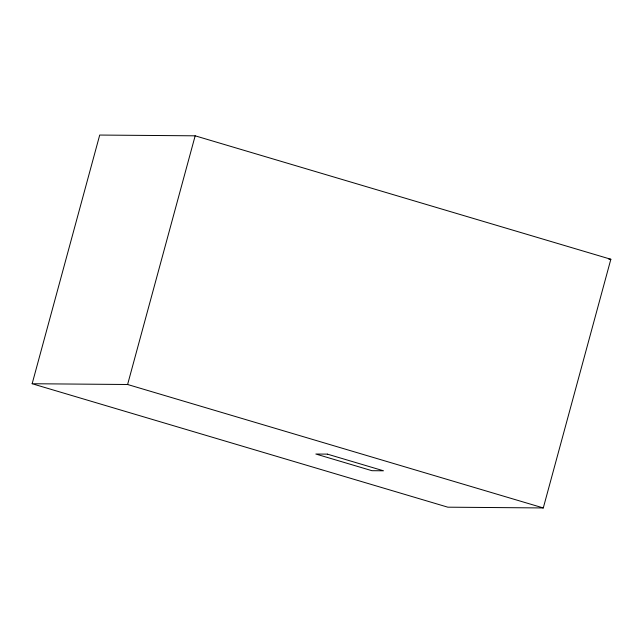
<?xml version="1.0" encoding="UTF-8"?>
<svg xmlns="http://www.w3.org/2000/svg" width="643" height="643" viewBox="0 0 643 643"><rect width="100%" height="100%" fill="white"/><g stroke="black" fill="none" stroke-linecap="round" stroke-linejoin="round"><path stroke-width="0.96" d="M32.15 383.734L99.713 135.054L195.167 135.818L610.85 259.266L543.287 507.946L447.833 507.182L32.15 383.734L127.603 384.498L543.287 507.946M127.603 384.498L195.167 135.818M608.865 259.25L610.85 259.266M327.367 454.127L315.842 454.03L371.959 470.7L383.477 470.789L327.367 454.127"/></g></svg>
